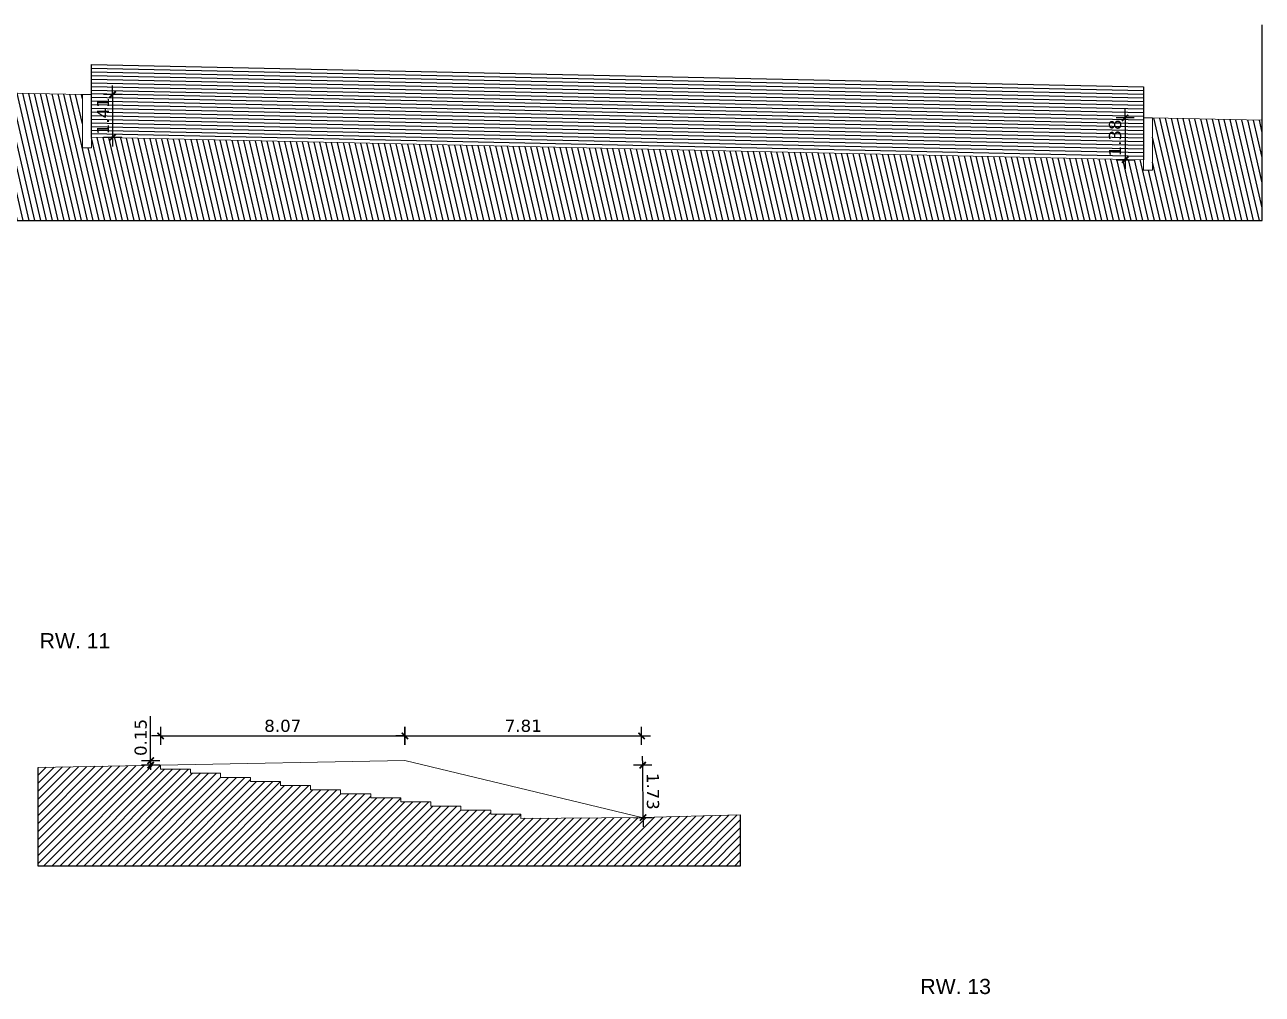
# Model space of a CAD drawing. Header units: metres. Extents: x 678805 to 1359287, y 2747329 to 5497370.
# Drawn here: x 680975.15 to 681016.01, y 2748623.37 to 2748655.37 of the extents above; entities that cross this region are included whole.
import ezdxf

# ---------------------------------------------------------------- set-up
doc = ezdxf.new("R2010")
doc.units = ezdxf.units.M
for name, color, linetype in [('00_XREF_TWQ_BUILDINGS', 7, 'Continuous'), ('XREF_MON_BUILDINGS$0$01-TX-Length Dimensions', 251, 'Continuous'), ('XREF_MON_BUILDINGS$0$02-L-Profiles', 8, 'Continuous'), ('XREF_MON_BUILDINGS$0$A_TEXT_EDIT', 7, 'Continuous'), ('XREF_MON_BUILDINGS$0$COTAUX', 7, 'Continuous')]:
    doc.layers.add(name, color=color, linetype=linetype)
doc.layers.add('XREF_MON_BUILDINGS$0$00_AUX', color=3, linetype='Continuous', plot=False)
doc.layers.add('XREF_MON_BUILDINGS$0$02-L-Structures', color=4, linetype='Continuous', lineweight=15)
doc.styles.add('XREF_MON_BUILDINGS$0$Arial_4', font='arial.ttf', dxfattribs={"height": 1.8})
doc.styles.add('XREF_MON_BUILDINGS$0$E200', font='verdana.ttf', dxfattribs={"height": 0.4})
doc.dimstyles.new('XREF_MON_BUILDINGS$0$E200', dxfattribs={"dimscale": 0.03, "dimtxt": 12, "dimasz": 1, "dimexe": 0.1, "dimexo": 1, "dimgap": 4, "dimtad": 1, "dimzin": 0, "dimdsep": 46, "dimtxsty": 'XREF_MON_BUILDINGS$0$E200', "dimblk1": 'XREF_MON_BUILDINGS$0$LINCOT200', "dimblk2": 'XREF_MON_BUILDINGS$0$LINCOT200', "dimsah": 1, "dimcen": 0.1, "dimdle": 0.1, "dimse1": 1, "dimse2": 1, "dimclrt": 256, "dimadec": 0, "dimazin": 0, "dimtfac": 0.015385, "dimtofl": 0, "dimtmove": 0, "dimatfit": 3, "dimldrblk": 'XREF_MON_BUILDINGS$0$LINCOT200', "dimfxl": 1, "dimtolj": 1, "dimtzin": 0, "dimarcsym": 0})
pattern_1 = [(103.09809, (680966.94765, 2748532.53425), (-0.1826219, -0.04249102), [])]

# ---------------------------------------------------------------- blocks, each defined once
blk = doc.blocks.new('XREF_MON_BUILDINGS$0$LINCOT200')
for p, q in [((0, -10), (0, 10)), ((0, 0), (10, 0))]:
    blk.add_line(p, q)
at = {"const_width": 1.88}
blk.add_lwpolyline([(3.5, -3.5), (-3.5, 3.5)], dxfattribs=at)
at = {"layer": 'XREF_MON_BUILDINGS$0$COTAUX'}
blk.add_line((0, 0), (-1.2, 0), dxfattribs=at)
blk = doc.blocks.new('*D97')
at = {"layer": 'DEFPOINTS', "color": 0, "transparency": 16777216}
for p in [(680977.354, 2748653.064), (680977.354, 2748651.652), (680978.048, 2748651.652)]:
    blk.add_point(p, dxfattribs=at)
at = {"layer": 'XREF_MON_BUILDINGS$0$01-TX-Length Dimensions', "color": 0, "lineweight": -2, "transparency": 16777216}
blk.add_line((680978.049, 2748653.033), (680978.049, 2748651.682), dxfattribs=at)
at = {"layer": 'XREF_MON_BUILDINGS$0$01-TX-Length Dimensions', "color": 0, "lineweight": -2, "transparency": 16777216, "xscale": 0.03, "yscale": 0.03, "zscale": 0.03}
for p, rotation in [((680978.049, 2748653.063), 89.99999998994228), ((680978.049, 2748651.652), 269.9999999899423)]:
    blk.add_blockref('XREF_MON_BUILDINGS$0$LINCOT200', p, dxfattribs=dict(at, rotation=rotation))
at = {"layer": 'XREF_MON_BUILDINGS$0$01-TX-Length Dimensions', "transparency": 16777216, "insert": (680977.728, 2748652.358), "char_height": 0.4, "attachment_point": 5, "rotation": 90, "style": 'XREF_MON_BUILDINGS$0$E200'}
blk.add_mtext('\\A1;1.41', dxfattribs=at)
blk = doc.blocks.new('*D98')
at = {"layer": 'DEFPOINTS', "color": 0, "transparency": 16777216}
for p in [(681012.088, 2748652.291), (681011.478, 2748650.912), (681012.088, 2748650.912)]:
    blk.add_point(p, dxfattribs=at)
at = {"layer": 'XREF_MON_BUILDINGS$0$01-TX-Length Dimensions', "color": 0, "lineweight": -2, "transparency": 16777216}
blk.add_line((681011.478, 2748652.261), (681011.478, 2748650.942), dxfattribs=at)
at = {"layer": 'XREF_MON_BUILDINGS$0$01-TX-Length Dimensions', "color": 0, "lineweight": -2, "transparency": 16777216, "xscale": 0.03, "yscale": 0.03, "zscale": 0.03}
for p, rotation in [((681011.478, 2748652.291), 89.99999998994228), ((681011.478, 2748650.912), 269.9999999899423)]:
    blk.add_blockref('XREF_MON_BUILDINGS$0$LINCOT200', p, dxfattribs=dict(at, rotation=rotation))
at = {"layer": 'XREF_MON_BUILDINGS$0$01-TX-Length Dimensions', "transparency": 16777216, "insert": (681011.149, 2748651.63), "char_height": 0.4, "attachment_point": 5, "rotation": 90, "style": 'XREF_MON_BUILDINGS$0$E200'}
blk.add_mtext('\\A1;1.38', dxfattribs=at)
blk = doc.blocks.new('*D328')
at = {"layer": 'DEFPOINTS', "color": 0, "transparency": 16777216}
for p in [(680987.702, 2748631.897), (680979.63, 2748630.931), (680987.702, 2748630.931)]:
    blk.add_point(p, dxfattribs=at)
at = {"layer": 'XREF_MON_BUILDINGS$0$01-TX-Length Dimensions', "color": 0, "lineweight": -2, "transparency": 16777216}
blk.add_line((680979.66, 2748631.897), (680987.672, 2748631.897), dxfattribs=at)
at = {"layer": 'XREF_MON_BUILDINGS$0$01-TX-Length Dimensions', "color": 0, "lineweight": -2, "transparency": 16777216, "xscale": 0.03, "yscale": 0.03, "zscale": 0.03}
for p, rotation in [((680979.63, 2748631.897), 179.9999999988492), ((680987.702, 2748631.897), 359.9999999988493)]:
    blk.add_blockref('XREF_MON_BUILDINGS$0$LINCOT200', p, dxfattribs=dict(at, rotation=rotation))
at = {"layer": 'XREF_MON_BUILDINGS$0$01-TX-Length Dimensions', "transparency": 16777216, "insert": (680983.666, 2748632.226), "char_height": 0.4, "attachment_point": 5, "rotation": 360, "style": 'XREF_MON_BUILDINGS$0$E200'}
blk.add_mtext('\\A1;8.07', dxfattribs=at)
blk = doc.blocks.new('*D329')
at = {"layer": 'DEFPOINTS', "color": 0, "transparency": 16777216}
for p in [(680995.513, 2748631.897), (680987.699, 2748631.079), (680995.513, 2748631.079)]:
    blk.add_point(p, dxfattribs=at)
at = {"layer": 'XREF_MON_BUILDINGS$0$01-TX-Length Dimensions', "color": 0, "lineweight": -2, "transparency": 16777216}
blk.add_line((680987.729, 2748631.897), (680995.483, 2748631.897), dxfattribs=at)
at = {"layer": 'XREF_MON_BUILDINGS$0$01-TX-Length Dimensions', "color": 0, "lineweight": -2, "transparency": 16777216, "xscale": 0.03, "yscale": 0.03, "zscale": 0.03}
for p, rotation in [((680987.699, 2748631.897), 179.9999999988492), ((680995.513, 2748631.897), 359.9999999988493)]:
    blk.add_blockref('XREF_MON_BUILDINGS$0$LINCOT200', p, dxfattribs=dict(at, rotation=rotation))
at = {"layer": 'XREF_MON_BUILDINGS$0$01-TX-Length Dimensions', "transparency": 16777216, "insert": (680991.606, 2748632.226), "char_height": 0.4, "attachment_point": 5, "rotation": 360, "style": 'XREF_MON_BUILDINGS$0$E200'}
blk.add_mtext('\\A1;7.81', dxfattribs=at)
blk = doc.blocks.new('*D330')
at = {"layer": 'DEFPOINTS', "color": 0, "transparency": 16777216}
for p in [(680995.513, 2748630.931), (680995.551, 2748630.931), (680995.525, 2748629.199)]:
    blk.add_point(p, dxfattribs=at)
at = {"layer": 'XREF_MON_BUILDINGS$0$01-TX-Length Dimensions', "color": 0, "lineweight": -2, "transparency": 16777216}
blk.add_line((680995.562, 2748629.229), (680995.552, 2748630.901), dxfattribs=at)
at = {"layer": 'XREF_MON_BUILDINGS$0$01-TX-Length Dimensions', "color": 0, "lineweight": -2, "transparency": 16777216, "xscale": 0.03, "yscale": 0.03, "zscale": 0.03}
for p, rotation in [((680995.551, 2748630.931), 90.37140605633245), ((680995.563, 2748629.199), 270.3714060563324)]:
    blk.add_blockref('XREF_MON_BUILDINGS$0$LINCOT200', p, dxfattribs=dict(at, rotation=rotation))
at = {"layer": 'XREF_MON_BUILDINGS$0$01-TX-Length Dimensions', "transparency": 16777216, "insert": (680995.885, 2748630.067), "char_height": 0.4, "attachment_point": 5, "rotation": 270.3714, "style": 'XREF_MON_BUILDINGS$0$E200'}
blk.add_mtext('\\A1;1.73', dxfattribs=at)
blk = doc.blocks.new('*D331')
at = {"layer": 'DEFPOINTS', "color": 0, "transparency": 16777216}
for p in [(680979.305, 2748631.079), (680979.63, 2748631.079), (680979.63, 2748630.931)]:
    blk.add_point(p, dxfattribs=at)
at = {"layer": 'XREF_MON_BUILDINGS$0$01-TX-Length Dimensions', "color": 0, "lineweight": -2, "transparency": 16777216}
for p, q in [((680979.305, 2748631.109), (680979.305, 2748632.552)), ((680979.305, 2748630.901), (680979.305, 2748630.871))]:
    blk.add_line(p, q, dxfattribs=at)
at = {"layer": 'XREF_MON_BUILDINGS$0$01-TX-Length Dimensions', "color": 0, "lineweight": -2, "transparency": 16777216, "xscale": 0.03, "yscale": 0.03, "zscale": 0.03}
for p, rotation in [((680979.305, 2748630.931), 89.99999999884923), ((680979.305, 2748631.079), 269.9999999988493)]:
    blk.add_blockref('XREF_MON_BUILDINGS$0$LINCOT200', p, dxfattribs=dict(at, rotation=rotation))
at = {"layer": 'XREF_MON_BUILDINGS$0$01-TX-Length Dimensions', "transparency": 16777216, "insert": (680978.977, 2748631.845), "char_height": 0.4, "attachment_point": 5, "rotation": 90, "style": 'XREF_MON_BUILDINGS$0$E200'}
blk.add_mtext('\\A1;0.15', dxfattribs=at)
blk = doc.blocks.new('XREF_MON_BUILDINGS')
at = {"layer": 'XREF_MON_BUILDINGS$0$02-L-Profiles'}
h = blk.add_hatch(dxfattribs=at)
h.set_pattern_fill('ANSI31', color=256, scale=1.5, angle=58.0981)
h.set_pattern_definition(pattern_1)
h.paths.add_polyline_path([(681012.088, 2748650.912), (680977.354, 2748651.652), (680977.354, 2748651.309), (680977.054, 2748651.309), (680977.054, 2748653.064), (680977.038, 2748653.064), (680973.301, 2748653.142), (680973.301, 2748648.911), (681012.088, 2748648.911)])
h = blk.add_hatch(dxfattribs=at)
h.set_pattern_fill('ANSI31', color=256, scale=1.5, angle=58.0981)
h.set_pattern_definition(pattern_1)
h.paths.add_polyline_path([(681016.007, 2748652.214), (681012.385, 2748652.291), (681012.385, 2748650.562), (681012.088, 2748650.562), (681012.088, 2748650.912), (681012.088, 2748648.91), (681016.007, 2748648.91)])
h = blk.add_hatch(dxfattribs=at)
h.set_pattern_fill('ANSI31', color=256, scale=1.5)
h.set_pattern_definition([(45, (681011.79964, 2748638.17269), (-0.1325825, 0.1325825), [])])
h.paths.add_polyline_path([(680998.774, 2748629.291), (680995.525, 2748629.199), (680991.524, 2748629.175), (680991.524, 2748629.31), (680990.533, 2748629.31), (680990.533, 2748629.445), (680989.542, 2748629.445), (680989.542, 2748629.58), (680988.551, 2748629.58), (680988.551, 2748629.715), (680987.56, 2748629.715), (680987.56, 2748629.85), (680986.569, 2748629.85), (680986.569, 2748629.985), (680985.577, 2748629.985), (680985.577, 2748630.12), (680984.586, 2748630.12), (680984.586, 2748630.255), (680983.595, 2748630.255), (680983.595, 2748630.391), (680982.604, 2748630.391), (680982.604, 2748630.526), (680981.613, 2748630.526), (680981.613, 2748630.661), (680980.622, 2748630.661), (680980.622, 2748630.796), (680979.63, 2748630.796), (680979.63, 2748630.931), (680975.589, 2748630.858), (680975.589, 2748627.601), (680998.774, 2748627.601)])
at = {"layer": 'XREF_MON_BUILDINGS$0$00_AUX'}
for points in [[(680973.301, 2748648.91), (681016.007, 2748648.91), (681016.007, 2748652.214)], [(680998.774, 2748629.291), (680998.774, 2748627.601), (680975.589, 2748627.601), (680975.589, 2748630.858)]]:
    blk.add_lwpolyline(points, dxfattribs=at)
at = {"layer": 'XREF_MON_BUILDINGS$0$02-L-Profiles'}
blk.add_line((681012.088, 2748650.912), (681012.088, 2748650.912), dxfattribs=at)
for points in [[(681016.007, 2748652.214), (681016.007, 2748655.365)], [(680977.354, 2748651.652), (680977.354, 2748654.053), (681012.088, 2748653.313), (681012.088, 2748650.912)], [(680977.354, 2748653.933), (681012.088, 2748653.193)], [(680977.354, 2748653.813), (681012.088, 2748653.073)], [(680977.354, 2748653.693), (681012.088, 2748652.953)], [(680977.354, 2748653.573), (681012.088, 2748652.833)], [(680977.354, 2748653.452), (681012.088, 2748652.712)], [(680977.354, 2748653.332), (681012.088, 2748652.592)], [(680977.354, 2748653.212), (681012.088, 2748652.472)], [(680977.354, 2748653.092), (681012.088, 2748652.352)], [(680977.354, 2748652.972), (681012.088, 2748652.232)], [(680977.354, 2748652.852), (681012.088, 2748652.112)], [(680977.354, 2748652.732), (681012.088, 2748651.992)], [(680977.354, 2748652.612), (681012.088, 2748651.872)], [(680977.354, 2748652.492), (681012.088, 2748651.752)], [(680977.354, 2748652.372), (681012.088, 2748651.632)], [(680977.354, 2748652.252), (681012.088, 2748651.512)], [(680977.354, 2748652.132), (681012.088, 2748651.392)], [(680977.354, 2748652.012), (681012.088, 2748651.272)], [(680977.357, 2748651.772), (681012.09, 2748651.032)], [(680977.359, 2748651.892), (681012.093, 2748651.152)]]:
    blk.add_lwpolyline(points, dxfattribs=at)
at = {"layer": 'XREF_MON_BUILDINGS$0$02-L-Structures'}
blk.add_line((681012.385, 2748652.291), (681012.087, 2748652.291), dxfattribs=at)
for points in [[(680973.301, 2748653.142), (680977.038, 2748653.064)], [(680977.038, 2748653.064), (680977.354, 2748653.064)], [(680977.354, 2748653.064), (680977.354, 2748651.309), (680977.054, 2748651.309), (680977.054, 2748653.064)], [(681012.385, 2748652.291), (681012.385, 2748650.562), (681012.088, 2748650.562), (681012.087, 2748652.291)], [(681012.385, 2748652.291), (681016.007, 2748652.214)], [(680977.354, 2748651.652), (681012.088, 2748650.912)], [(680975.589, 2748630.858), (680979.63, 2748630.931), (680987.699, 2748631.079), (680995.525, 2748629.199), (680998.774, 2748629.291)], [(680979.63, 2748630.931), (680979.63, 2748630.796), (680980.622, 2748630.796), (680980.622, 2748630.661), (680981.613, 2748630.661), (680981.613, 2748630.526), (680982.604, 2748630.526), (680982.604, 2748630.391), (680983.595, 2748630.391), (680983.595, 2748630.255), (680984.586, 2748630.255), (680984.586, 2748630.12), (680985.577, 2748630.12), (680985.577, 2748629.985), (680986.569, 2748629.985), (680986.569, 2748629.85), (680987.56, 2748629.85), (680987.56, 2748629.715), (680988.551, 2748629.715), (680988.551, 2748629.58), (680989.542, 2748629.58), (680989.542, 2748629.445), (680990.533, 2748629.445), (680990.533, 2748629.31), (680991.524, 2748629.31), (680991.524, 2748629.175)], [(680995.525, 2748629.199), (680991.524, 2748629.175)]]:
    blk.add_lwpolyline(points, dxfattribs=at)
at = {"layer": 'XREF_MON_BUILDINGS$0$A_TEXT_EDIT', "color": 22, "lineweight": 211, "char_height": 0.5, "attachment_point": 1, "rotation": 0.0001, "line_spacing_factor": 0.938532, "style": 'XREF_MON_BUILDINGS$0$Arial_4'}
for s, insert in [('RW. 11', (680975.641, 2748635.288)), ('RW. 13', (681004.72, 2748623.877))]:
    blk.add_mtext_dynamic_manual_height_columns(s, width=4.64077, gutter_width=0.02, heights=[0], dxfattribs=dict(at, insert=insert))
at = {"layer": 'XREF_MON_BUILDINGS$0$01-TX-Length Dimensions'}
for p1, p2, distance, picture, middle in [((680977.354, 2748653.064), (680977.354, 2748651.652), 0.694, '*D97', (680977.728, 2748652.358)), ((680979.63, 2748630.931), (680987.702, 2748630.931), 0.966, '*D328', (680983.666, 2748632.226)), ((680987.699, 2748631.079), (680995.513, 2748631.079), 0.818, '*D329', (680991.606, 2748632.226)), ((680995.525, 2748629.199), (680995.513, 2748630.931), -0.038, '*D330', (680995.885, 2748630.067))]:
    dim = blk.add_aligned_dim(p1=p1, p2=p2, distance=distance, dimstyle='XREF_MON_BUILDINGS$0$E200', dxfattribs=at)
    dim.commit()
    dim.dimension.update_dxf_attribs({"geometry": picture, "text_midpoint": middle})
for base, p1, p2, angle, picture, middle in [((681011.478, 2748650.912), (681012.088, 2748652.291), (681012.088, 2748650.912), 270, '*D98', (681011.478, 2748651.63)), ((680979.305, 2748631.079), (680979.63, 2748630.931), (680979.63, 2748631.079), 90, '*D331', (680979.305, 2748631.845))]:
    dim = blk.add_linear_dim(base=base, p1=p1, p2=p2, angle=angle, dimstyle='XREF_MON_BUILDINGS$0$E200', dxfattribs=at)
    dim.commit()
    dim.dimension.update_dxf_attribs({"geometry": picture, "text_midpoint": middle, "dimtype": 129})

msp = doc.modelspace()

# ---------------------------------------------------------------- block references
at = {"layer": '00_XREF_TWQ_BUILDINGS'}
msp.add_blockref('XREF_MON_BUILDINGS', (0, 0), dxfattribs=at)

# ---------------------------------------------------------------- next in the draw order: block references
msp.add_blockref('XREF_MON_BUILDINGS', (0, 0))

doc.saveas('drawing.dxf')
